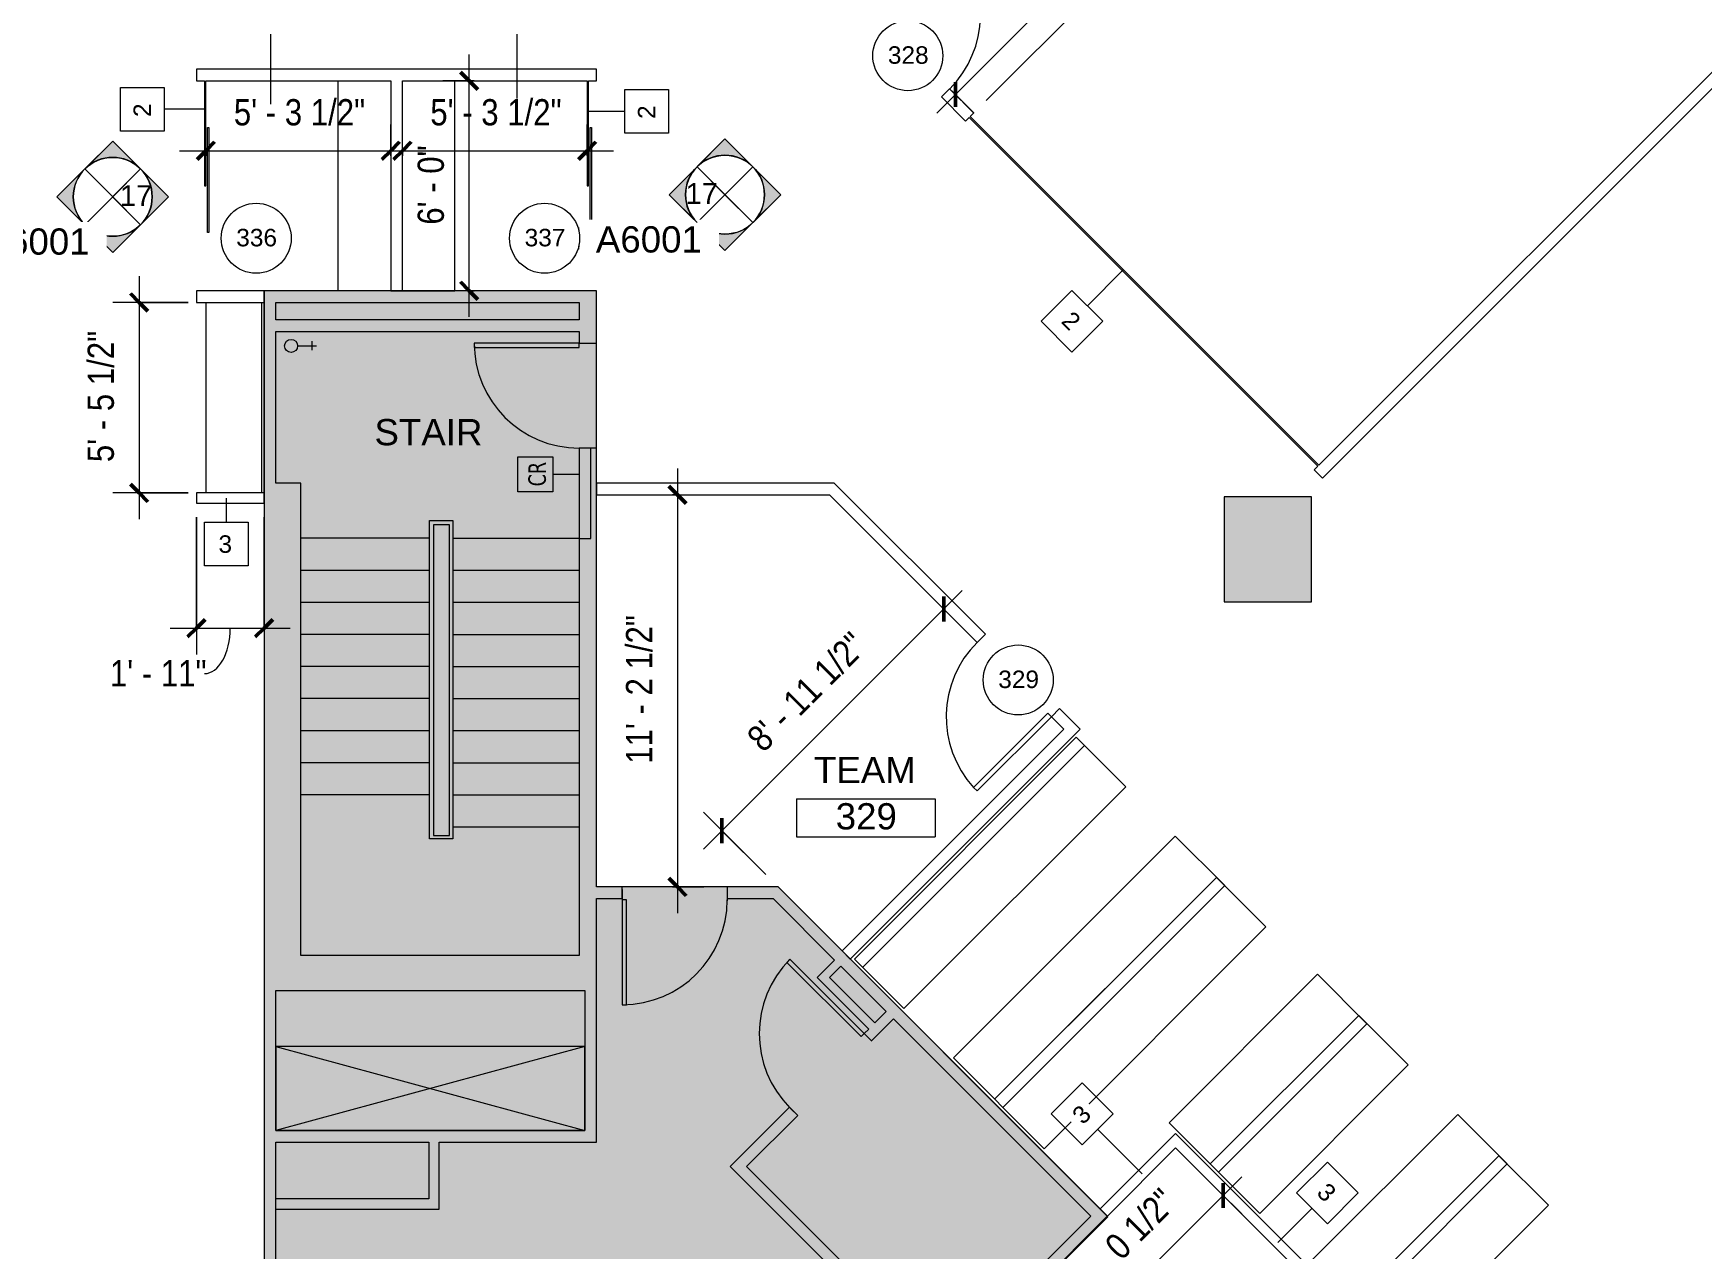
# Model space of a CAD drawing. Header units: inches. Extents: x 41 to 3077, y -701 to 1388.
# Drawn here: x 598 to 1170, y 445 to 862 of the extents above; entities that cross this region are included whole.
import ezdxf

# ---------------------------------------------------------------- set-up
doc = ezdxf.new("R2010")
doc.units = ezdxf.units.IN
doc.header["$MEASUREMENT"] = 0
for name, color, linetype, lineweight in [('3rd Floor Revit Background_dwg', 8, 'Continuous', 9), ('A-ANNO-DIMS', 211, 'Continuous', 9), ('A-ANNO-DIMS-96', 211, 'Continuous', 9), ('A-ANNO-NOTE', 131, 'Continuous', 9), ('A-AREA-IDEN', 2, 'Continuous', 20), ('A-DETL', 90, 'Continuous', 9), ('A-DETL-GENF', 92, 'Continuous', 9), ('A-DETL-MEDM', 33, 'Continuous', 20), ('A-DOOR', 31, 'Continuous', 9), ('A-DOOR-IDEN', 31, 'Continuous', 20), ('A-WALL', 113, 'Continuous', 9), ('A-WALL-IDEN', 211, 'Continuous', 20), ('AWAEX', 7, 'Continuous', 9), ('G-ANNO-SYMB', 111, 'Continuous', 9), ('I-WALL', 2, 'Continuous', 9), ('Q-CASE', 31, 'Continuous', 9)]:
    doc.layers.add(name, color=color, linetype=linetype, lineweight=lineweight)
doc.styles.add('Arial', font='arial.ttf', dxfattribs={"height": 9})
doc.styles.add('Arial_3', font='arial.ttf', dxfattribs={"height": 7.125})
doc.styles.add('Arial_4', font='arial.ttf', dxfattribs={"height": 6})
doc.styles.add('Arial_5', font='arial.ttf', dxfattribs={"width": 0.85, "height": 9})
doc.styles.add('Tahoma', font='tahoma.ttf', dxfattribs={"width": 0.85, "height": 6})
doc.dimstyles.new('Linear_-_3_32__Arial__85_-_1_2__Tolerance', dxfattribs={"dimscale": 12, "dimtxt": 9.182335, "dimasz": 0.5, "dimexe": 0.75, "dimexo": 0.5, "dimgap": 0.5, "dimtad": 1, "dimdec": 1, "dimrnd": 0.5, "dimzin": 3, "dimdsep": 46, "dimlunit": 4, "dimtxsty": 'Arial_5', "dimblk1": 'OBLIQUE', "dimblk2": 'OBLIQUE', "dimsah": 1, "dimcen": 0.09, "dimdle": 0.75, "dimazin": 0, "dimtfac": 1, "dimtdec": 4, "dimtix": 1, "dimtmove": 0, "dimatfit": 3, "dimfxl": 1, "dimtvp": 1, "dimfrac": 2, "dimtolj": 1, "dimtzin": 0, "dimarcsym": 2})
doc.dimstyles.new('Linear_-_3_32__Arial__85_-_1_2__Tolerance_2', dxfattribs={"dimscale": 12, "dimtxt": 9.182335, "dimasz": 0.5, "dimexe": 0.75, "dimexo": 0.5, "dimgap": 0.5, "dimtad": 1, "dimdec": 1, "dimrnd": 0.5, "dimzin": 3, "dimdsep": 46, "dimlunit": 4, "dimtxsty": 'Arial_5', "dimblk1": 'OBLIQUE', "dimblk2": 'OBLIQUE', "dimsah": 1, "dimcen": 0.09, "dimdle": 0.75, "dimazin": 0, "dimtfac": 1, "dimtdec": 4, "dimtix": 1, "dimtmove": 1, "dimatfit": 3, "dimfxl": 1, "dimtvp": 1, "dimfrac": 2, "dimtolj": 1, "dimtzin": 0, "dimarcsym": 2})

# ---------------------------------------------------------------- blocks, each defined once
blk = doc.blocks.new('Single-Flush - 36_ x 96_-1525938-3rd Floor New Construction - Partition Plan')
at = {"layer": 'A-DOOR', "color": 250, "lineweight": 20}
for p, q in [((16.25, -2), (16.25, -38.02)), ((18, -2), (16.25, -2)), ((18, -2), (18, -38.02)), ((18, -38.02), (16.25, -38.02))]:
    blk.add_line(p, q, dxfattribs=at)
at = {"layer": 'A-DOOR'}
blk.add_arc((18, -2), 36.07, 180, 267.2188, dxfattribs=at)
blk = doc.blocks.new('Sliding - Single-Glass - No Frame - 36_ x 96_-3016395-3rd Floor New Construction - Partition Plan')
at = {"layer": 'A-DOOR', "color": 250, "lineweight": 20}
for p, q in [((-38, 1.25), (-2, 1.25)), ((-38, 0.75), (-38, 1.25)), ((-2, 0.75), (-38, 0.75)), ((-2, 1.25), (-2, 0.75))]:
    blk.add_line(p, q, dxfattribs=at)
blk = doc.blocks.new('Counter Top _No Backsplash_ - Standard Counter Top-2468989-3rd Floor New Construction - Partition Plan')
at = {"layer": 'Q-CASE', "lineweight": 13}
for p, q in [((-47.26, 0), (-47.26, -18)), ((-47.26, -18), (24.74, -18))]:
    blk.add_line(p, q, dxfattribs=at)
blk = doc.blocks.new('Counter Top _No Backsplash_ - Standard Counter Top-2468990-3rd Floor New Construction - Partition Plan')
at = {"layer": 'Q-CASE', "lineweight": 13}
for p, q in [((-47.26, 0), (-47.26, 18)), ((-47.26, 18), (24.74, 18))]:
    blk.add_line(p, q, dxfattribs=at)
blk = doc.blocks.new('Counter Top - Standard Counter Top w_ Backsplash-1863844-3rd Floor New Construction - Partition Plan')
at = {"layer": 'Q-CASE', "lineweight": 13}
for p, q in [((18.09, 0), (-47.26, 0)), ((18.09, -0.75), (-47.26, -0.75)), ((-47.26, -20), (18.09, -20))]:
    blk.add_line(p, q, dxfattribs=at)
blk = doc.blocks.new('3rd Floor Revit Background_dwg-1506769-3rd Floor New Construction - Partition Plan')
at = {"layer": 'AWAEX'}
blk.add_hatch(color=256, dxfattribs=at).paths.add_polyline_path([(-146.32, 666.78), (-146.32, 702.78), (-176.32, 702.78), (-176.32, 666.78)], flags=0)
for p, q in [((-480.12, 773.5), (-505.56, 773.5)), ((-462.12, 773.5), (-480.12, 773.5)), ((-440.12, 773.5), (-458.12, 773.5)), ((-505.56, 769.5), (-505.56, 704.15)), ((-489.21, 756.2), (-489.21, 753.13)), ((-494.04, 754.57), (-487.54, 754.57)), ((-505.56, 700.65), (-505.56, 362.78)), ((-146.32, 702.78), (-176.32, 702.78)), ((-176.32, 702.78), (-176.32, 666.78)), ((-146.32, 666.78), (-146.32, 702.78)), ((-448.84, 688.59), (-493, 688.59)), ((-397.49, 688.52), (-440.51, 688.52)), ((-448.84, 677.59), (-493, 677.59)), ((-397.49, 677.52), (-440.51, 677.52)), ((-448.84, 666.59), (-493, 666.59)), ((-397.49, 666.52), (-440.51, 666.52)), ((-176.32, 666.78), (-146.32, 666.78)), ((-448.84, 655.59), (-493, 655.59)), ((-397.49, 655.52), (-440.51, 655.52)), ((-448.84, 644.59), (-493, 644.59)), ((-397.49, 644.52), (-440.51, 644.52)), ((-448.84, 633.59), (-493, 633.59)), ((-397.49, 633.52), (-440.51, 633.52)), ((-448.84, 622.59), (-493, 622.59)), ((-397.49, 622.52), (-440.51, 622.52)), ((-448.84, 611.59), (-493, 611.59)), ((-397.49, 611.52), (-440.51, 611.52)), ((-448.84, 600.59), (-493, 600.59)), ((-397.49, 600.52), (-440.51, 600.52)), ((-397.49, 589.52), (-440.76, 589.52)), ((-346.7, 567.76), (-346.7, 564.26)), ((-299.55, 518.55), (-297.08, 516.07)), ((-501.56, 514.27), (-395.49, 485.52)), ((-395.49, 514.27), (-501.56, 485.52)), ((-322.52, 490.6), (-324.99, 493.07))]:
    blk.add_line(p, q, dxfattribs=at)
at = {"layer": 'AWAEX', "flags": 128}
for points in [[(-397.49, 688.52), (-397.49, 545.52), (-493, 545.52), (-493, 707.55), (-501.57, 707.55), (-501.57, 759.52), (-397.49, 759.52), (-397.49, 755.52), (-391.49, 755.52), (-391.49, 773.5), (-440.12, 773.5)], [(-391.49, 707.52), (-391.49, 719.52), (-393.49, 719.52)], [(-501.56, 458.52), (-445.49, 458.52), (-445.49, 481.52), (-391.49, 481.52), (-391.49, 565.01), (-382.7, 565.01), (-382.7, 569.01), (-391.49, 569.01), (-391.49, 703.52)], [(-448.76, 585.52), (-448.76, 694.73), (-440.76, 694.73), (-440.76, 585.52), (-448.76, 585.52)], [(-341.66, 330.78), (-216.15, 455.9), (-329.25, 569.01), (-346.7, 569.01), (-346.7, 565.01), (-330.91, 565.01), (-309.86, 543.95), (-315.87, 537.94), (-298.19, 520.27), (-299.73, 518.72), (-297.26, 516.25), (-289.7, 523.8), (-222, 456.1), (-272.56, 405.54), (-340.09, 473.07), (-322.54, 490.62), (-325.36, 493.45), (-345.74, 473.07), (-275.39, 402.71), (-343.32, 334.78), (-485.57, 334.78)], [(-382.7, 568.13), (-382.7, 528.63), (-381.2, 528.63), (-381.2, 564.63), (-382.7, 564.63)], [(-397.49, 533.52), (-395.49, 533.52), (-395.49, 485.52), (-501.56, 485.52), (-501.56, 533.52), (-397.49, 533.52)], [(-501.56, 362.78), (-501.56, 481.52), (-448.99, 481.52), (-448.99, 462.02), (-501.56, 462.02)]]:
    blk.add_lwpolyline(points, dxfattribs=at)
for points in [[(-397.49, 763.52), (-501.51, 763.52), (-501.51, 769.5), (-397.49, 769.5)], [(-397.49, 755.52), (-433.49, 755.52), (-433.49, 754.02), (-397.49, 754.02)], [(-447.46, 693.23), (-447.46, 586.7), (-441.9, 586.7), (-441.9, 693.23)], [(-299.73, 518.72), (-325.19, 544.18), (-326.25, 543.12), (-300.79, 517.66)], [(-292.18, 526.28), (-296.07, 522.39), (-311.62, 537.94), (-307.73, 541.83)], [(-501.56, 485.52), (-395.49, 485.52), (-395.49, 514.27), (-501.56, 514.27)]]:
    blk.add_lwpolyline(points, close=True, dxfattribs=at)
at = {"layer": 'AWAEX'}
blk.add_circle((-496.29, 754.57), 2.25, dxfattribs=at)
for centre, start, end in [((-397.49, 755.52), 180, 269.9999), ((-382.7, 564.63), 270, 0), ((-299.73, 518.72), 135, 225)]:
    blk.add_arc(centre, 36, start, end, dxfattribs=at)
at = {"layer": 'AWAEX', "insert": (-449.17, 729.5), "char_height": 9, "width": 44.1848, "attachment_point": 2, "line_spacing_factor": 0.941778, "style": 'Arial'}
blk.add_mtext('STAIR', dxfattribs=at)
blk = doc.blocks.new('FORM Room Tag - Name _ Number-61107-3rd Floor New Construction - Partition Plan')
at = {"layer": 'A-AREA-IDEN'}
for p, q in [((-0.2444, -0.0231), (-0.2444, -0.1589)), ((-0.2444, -0.0231), (0.2515, -0.0231)), ((0.2515, -0.0231), (0.2515, -0.1589)), ((-0.2444, -0.1589), (0.2515, -0.1589))]:
    blk.add_line(p, q, dxfattribs=at)
blk = doc.blocks.new('Elevation - Interiors-59324-3rd Floor New Construction - Partition Plan')
at = {"layer": 'G-ANNO-SYMB'}
h = blk.add_hatch(color=256, dxfattribs=at)
edge = h.paths.add_edge_path(flags=0)
edge.add_line((-0.0996, 0.0996), (0, 0.1992))
edge.add_line((0, 0.1992), (0.0996, 0.0996))
edge.add_arc((0, 0), 0.1409, 45, 135)
h = blk.add_hatch(color=256, dxfattribs=at)
edge = h.paths.add_edge_path(flags=0)
edge.add_line((-0.1992, 0), (-0.0996, 0.0996))
edge.add_arc((0, 0), 0.1409, 135, 225)
edge.add_line((-0.0996, -0.0996), (-0.1992, 0))
h = blk.add_hatch(color=256, dxfattribs=at)
edge = h.paths.add_edge_path(flags=0)
edge.add_line((0.1992, 0), (0.0996, -0.0996))
edge.add_arc((0, 0), 0.1409, 315, 405)
edge.add_line((0.0996, 0.0996), (0.1992, 0))
h = blk.add_hatch(color=256, dxfattribs=at)
edge = h.paths.add_edge_path(flags=0)
edge.add_arc((0, 0), 0.1409, 225, 315)
edge.add_line((0.0996, -0.0996), (0, -0.1992))
edge.add_line((0, -0.1992), (-0.0996, -0.0996))
for p, q in [((0, 0.1992), (-0.1992, 0)), ((0, 0.1992), (-0.0996, 0.0996)), ((0.1992, 0), (0, 0.1992)), ((0.0996, 0.0996), (0, 0.1992)), ((-0.0996, 0.0996), (-0.1992, 0)), ((-0.0996, 0.0996), (0.0996, -0.0996)), ((0.0996, 0.0996), (-0.0996, -0.0996)), ((0, 0), (-0.0996, 0.0996)), ((-0.0996, 0.0996), (0, 0)), ((0.0996, 0.0996), (0, 0)), ((0, 0), (0.0996, 0.0996)), ((0.1992, 0), (0.0996, 0.0996)), ((0, -0.1992), (0.1992, 0)), ((-0.1992, 0), (0, -0.1992)), ((-0.1992, 0), (-0.0996, -0.0996)), ((-0.0996, -0.0996), (0, 0)), ((0, 0), (-0.0996, -0.0996)), ((0, 0), (0.0996, -0.0996)), ((0.0996, -0.0996), (0, 0)), ((0.0996, -0.0996), (0.1992, 0)), ((-0.0996, -0.0996), (0, -0.1992)), ((0, -0.1992), (0.0996, -0.0996))]:
    blk.add_line(p, q, dxfattribs=at)
blk.add_circle((0, 0), 0.1409, dxfattribs=at)
for start, end in [(45, 135), (45, 135), (135, 225), (135, 225), (315, 45), (315, 45), (225, 315), (225, 315)]:
    blk.add_arc((0, 0), 0.1409, start, end, dxfattribs=at)
blk = doc.blocks.new('Elevation - Triangle - 51_256_-58624-3rd Floor New Construction - Partition Plan')
at = {"layer": 'G-ANNO-SYMB'}
for p, q in [((0, 0.0996), (-0.0996, 0)), ((0.0996, 0), (0, 0.0996))]:
    blk.add_line(p, q, dxfattribs=at)
blk = doc.blocks.new('FORM Wall Tag - Default-61693-3rd Floor New Construction - Partition Plan')
at = {"layer": 'A-WALL-IDEN'}
for p, q in [((-0.078125, 0.078125), (0.078125, 0.078125)), ((-0.078125, -0.078125), (-0.078125, 0.078125)), ((0.078125, 0.078125), (0.078125, -0.078125)), ((0.078125, -0.078125), (-0.078125, -0.078125))]:
    blk.add_line(p, q, dxfattribs=at)
blk = doc.blocks.new('FORM Door Tag - Default-60822-3rd Floor New Construction - Partition Plan')
at = {"layer": 'A-DOOR-IDEN'}
blk.add_circle((-0.002, 0), 0.125, dxfattribs=at)
blk = doc.blocks.new('DIMBLOCK32-3rd Floor New Construction - Partition Plan')
at = {"layer": 'A-ANNO-DIMS-96'}
for p, q in [((1099.75, 1026.32), (907.87, 834.44)), ((1092.14, 1021.2), (1099.75, 1013.59)), ((1093.38, 1019.95), (1092.14, 1021.2)), ((912.99, 842.04), (920.59, 834.44)), ((914.23, 840.8), (912.99, 842.04))]:
    blk.add_line(p, q, dxfattribs=at)
at = {"layer": 'A-ANNO-DIMS-96', "lineweight": 50}
for p, q in [((1093.38, 1019.95), (1093.38, 1024.2)), ((1093.38, 1019.95), (1093.38, 1015.71)), ((914.23, 840.8), (914.23, 845.04)), ((914.23, 840.8), (914.23, 836.56))]:
    blk.add_line(p, q, dxfattribs=at)
at = {"layer": 'A-ANNO-DIMS-96', "color": 0, "insert": (973.62, 925.2), "char_height": 9, "width": 60.0101, "attachment_point": 1, "rotation": 45, "line_spacing_factor": 0.941778, "style": 'Arial_5'}
blk.add_mtext('21\' - 1 1/2"', dxfattribs=at)
blk = doc.blocks.new('_Oblique')
at = {"color": 0, "linetype": 'ByBlock', "lineweight": -2}
blk.add_line((-0.5, -0.5), (0.5, 0.5), dxfattribs=at)
blk = doc.blocks.new('DIMBLOCK33-3rd Floor New Construction - Partition Plan')
at = {"layer": 'A-ANNO-DIMS-96'}
for p, q in [((966.81, 868.03), (916.07, 918.76)), ((923.68, 913.64), (916.07, 906.04)), ((922.44, 912.4), (923.68, 913.64)), ((924.78, 838.73), (966.81, 880.76)), ((960.44, 874.39), (924.78, 838.73))]:
    blk.add_line(p, q, dxfattribs=at)
at = {"layer": 'A-ANNO-DIMS-96', "lineweight": 50}
for p, q in [((922.44, 912.4), (918.19, 912.4)), ((922.44, 912.4), (926.68, 912.4)), ((960.44, 874.39), (956.2, 874.39)), ((960.44, 874.39), (964.69, 874.39))]:
    blk.add_line(p, q, dxfattribs=at)
at = {"layer": 'A-ANNO-DIMS-96', "color": 0, "char_height": 9, "attachment_point": 1, "rotation": 315, "line_spacing_factor": 0.941778, "style": 'Arial_5'}
for s, insert, width in [('4\' - 6"', (944.51, 915.34), 32.0393), ('TYP.', (927.18, 895.72), 28.1403)]:
    blk.add_mtext(s, dxfattribs=dict(at, insert=insert, width=width))
blk = doc.blocks.new('DIMBLOCK34-3rd Floor New Construction - Partition Plan')
at = {"layer": 'A-ANNO-DIMS-96'}
for p, q in [((916.56, 670.71), (827.79, 581.94)), ((908.95, 665.59), (916.56, 657.99)), ((910.2, 664.35), (908.95, 665.59)), ((849.2, 573.25), (827.79, 594.67)), ((834.15, 588.3), (849.2, 573.25))]:
    blk.add_line(p, q, dxfattribs=at)
at = {"layer": 'A-ANNO-DIMS-96', "lineweight": 50}
for p, q in [((910.2, 664.35), (910.2, 668.59)), ((910.2, 664.35), (910.2, 660.11)), ((834.15, 588.3), (834.15, 592.55)), ((834.15, 588.3), (834.15, 584.06))]:
    blk.add_line(p, q, dxfattribs=at)
at = {"layer": 'A-ANNO-DIMS-96', "color": 0, "insert": (841.99, 621.15), "char_height": 9, "width": 60.0101, "attachment_point": 1, "rotation": 45, "line_spacing_factor": 0.941778, "style": 'Arial_5'}
blk.add_mtext('8\' - 11 1/2"', dxfattribs=at)
blk = doc.blocks.new('DIMBLOCK35-3rd Floor New Construction - Partition Plan')
at = {"layer": 'A-ANNO-DIMS-96'}
for p, q in [((818.92, 712.52), (818.92, 560.01)), ((817.16, 703.52), (827.92, 703.52)), ((818.92, 703.52), (817.16, 703.52)), ((817.16, 569.01), (827.92, 569.01)), ((818.92, 569.01), (817.16, 569.01))]:
    blk.add_line(p, q, dxfattribs=at)
at = {"layer": 'A-ANNO-DIMS-96', "lineweight": 50}
for p, q in [((818.92, 703.52), (815.92, 706.52)), ((818.92, 703.52), (821.92, 700.52)), ((818.92, 569.01), (815.92, 572.01)), ((818.92, 569.01), (821.92, 566.01))]:
    blk.add_line(p, q, dxfattribs=at)
at = {"layer": 'A-ANNO-DIMS-96', "color": 0, "insert": (801.23, 611.26), "char_height": 9, "width": 60.0101, "attachment_point": 1, "rotation": 90, "line_spacing_factor": 0.941778, "style": 'Arial_5'}
blk.add_mtext('11\' - 2 1/2"', dxfattribs=at)
blk = doc.blocks.new('DIMBLOCK36-3rd Floor New Construction - Partition Plan')
at = {"layer": 'A-ANNO-DIMS-96'}
for p, q in [((747.48, 764.5), (747.48, 854.5)), ((749.23, 845.5), (738.48, 845.5)), ((747.48, 845.5), (749.23, 845.5)), ((749.23, 773.5), (738.48, 773.5)), ((747.48, 773.5), (749.23, 773.5))]:
    blk.add_line(p, q, dxfattribs=at)
at = {"layer": 'A-ANNO-DIMS-96', "lineweight": 50}
for p, q in [((747.48, 845.5), (744.48, 848.5)), ((747.48, 845.5), (750.48, 842.5)), ((747.48, 773.5), (744.48, 776.5)), ((747.48, 773.5), (750.48, 770.5))]:
    blk.add_line(p, q, dxfattribs=at)
at = {"layer": 'A-ANNO-DIMS-96', "color": 0, "insert": (729.79, 796.15), "char_height": 9, "width": 32.0393, "attachment_point": 1, "rotation": 90, "line_spacing_factor": 0.941778, "style": 'Arial_5'}
blk.add_mtext('6\' - 0"', dxfattribs=at)
blk = doc.blocks.new('DIMBLOCK37-3rd Floor New Construction - Partition Plan')
at = {"layer": 'A-ANNO-DIMS-96'}
for p, q in [((657.16, 819.78), (657.16, 830.54)), ((720.54, 819.78), (720.54, 830.54)), ((648.16, 821.54), (729.54, 821.54)), ((657.16, 821.54), (657.16, 819.78)), ((720.54, 821.54), (720.54, 819.78))]:
    blk.add_line(p, q, dxfattribs=at)
at = {"layer": 'A-ANNO-DIMS-96', "lineweight": 50}
for p, q in [((657.16, 821.54), (660.16, 824.54)), ((720.54, 821.54), (723.54, 824.54)), ((657.16, 821.54), (654.16, 818.54)), ((720.54, 821.54), (717.54, 818.54))]:
    blk.add_line(p, q, dxfattribs=at)
at = {"layer": 'A-ANNO-DIMS-96', "color": 0, "insert": (666.75, 839.22), "char_height": 9, "width": 53.0598, "attachment_point": 1, "line_spacing_factor": 0.941778, "style": 'Arial_5'}
blk.add_mtext('5\' - 3 1/2"', dxfattribs=at)
blk = doc.blocks.new('DIMBLOCK38-3rd Floor New Construction - Partition Plan')
at = {"layer": 'A-ANNO-DIMS-96'}
for p, q in [((724.54, 819.78), (724.54, 830.54)), ((787.92, 819.78), (787.92, 830.54)), ((715.54, 821.54), (796.92, 821.54)), ((724.54, 821.54), (724.54, 819.78)), ((787.92, 821.54), (787.92, 819.78))]:
    blk.add_line(p, q, dxfattribs=at)
at = {"layer": 'A-ANNO-DIMS-96', "lineweight": 50}
for p, q in [((724.54, 821.54), (727.54, 824.54)), ((787.92, 821.54), (790.92, 824.54)), ((724.54, 821.54), (721.54, 818.54)), ((787.92, 821.54), (784.92, 818.54))]:
    blk.add_line(p, q, dxfattribs=at)
at = {"layer": 'A-ANNO-DIMS-96', "color": 0, "insert": (734.13, 839.22), "char_height": 9, "width": 53.0598, "attachment_point": 1, "line_spacing_factor": 0.941778, "style": 'Arial_5'}
blk.add_mtext('5\' - 3 1/2"', dxfattribs=at)
blk = doc.blocks.new('DIMBLOCK45-3rd Floor New Construction - Partition Plan')
at = {"layer": 'A-ANNO-DIMS-96'}
for p, q in [((634.3, 778.5), (634.3, 695.15)), ((651.1, 769.5), (625.3, 769.5)), ((634.3, 769.5), (651.1, 769.5)), ((651.1, 704.15), (625.3, 704.15)), ((634.3, 704.15), (651.1, 704.15))]:
    blk.add_line(p, q, dxfattribs=at)
at = {"layer": 'A-ANNO-DIMS-96', "lineweight": 50}
for p, q in [((634.3, 769.5), (631.3, 772.5)), ((634.3, 769.5), (637.3, 766.5)), ((634.3, 704.15), (631.3, 707.15)), ((634.3, 704.15), (637.3, 701.15))]:
    blk.add_line(p, q, dxfattribs=at)
at = {"layer": 'A-ANNO-DIMS-96', "color": 0, "insert": (616.61, 714.72), "char_height": 9, "width": 53.0598, "attachment_point": 1, "rotation": 90, "line_spacing_factor": 0.941778, "style": 'Arial_5'}
blk.add_mtext('5\' - 5 1/2"', dxfattribs=at)
blk = doc.blocks.new('DIMBLOCK46-3rd Floor New Construction - Partition Plan')
at = {"layer": 'A-ANNO-DIMS-96'}
for p, q in [((653.91, 695.88), (653.91, 648.78)), ((653.91, 657.78), (653.91, 695.88)), ((677.1, 695.88), (677.1, 648.78)), ((677.1, 657.78), (677.1, 695.88)), ((644.91, 657.78), (686.1, 657.78))]:
    blk.add_line(p, q, dxfattribs=at)
at = {"layer": 'A-ANNO-DIMS-96', "lineweight": 50}
for p, q in [((653.91, 657.78), (656.91, 660.78)), ((677.1, 657.78), (680.1, 660.78)), ((653.91, 657.78), (650.91, 654.78)), ((677.1, 657.78), (674.1, 654.78))]:
    blk.add_line(p, q, dxfattribs=at)
at = {"layer": 'A-ANNO-DIMS-96'}
blk.add_ellipse((656.72, 657.78), major_axis=(0, 15.59), ratio=0.563993, start_param=3.141593, end_param=4.712389, dxfattribs=at)
at = {"layer": 'A-ANNO-DIMS-96', "color": 0, "insert": (624.23, 646.81), "char_height": 9, "width": 38.9896, "attachment_point": 1, "line_spacing_factor": 0.941778, "style": 'Arial_5'}
blk.add_mtext('1\' - 11"', dxfattribs=at)
blk = doc.blocks.new('DIMBLOCK50-3rd Floor New Construction - Partition Plan')
at = {"layer": 'A-ANNO-DIMS-96'}
for p, q in [((1012.44, 469.57), (948.6, 405.74)), ((1004.83, 464.45), (1012.44, 456.85)), ((1006.07, 463.21), (1004.83, 464.45)), ((953.72, 413.34), (961.32, 405.74)), ((954.96, 412.1), (953.72, 413.34))]:
    blk.add_line(p, q, dxfattribs=at)
at = {"layer": 'A-ANNO-DIMS-96', "lineweight": 50}
for p, q in [((1006.07, 463.21), (1006.07, 467.45)), ((1006.07, 463.21), (1006.07, 458.97)), ((954.96, 412.1), (954.96, 416.34)), ((954.96, 412.1), (954.96, 407.86))]:
    blk.add_line(p, q, dxfattribs=at)
at = {"layer": 'A-ANNO-DIMS-96', "color": 0, "insert": (952.38, 434.53), "char_height": 9, "width": 53.0598, "attachment_point": 1, "rotation": 45, "line_spacing_factor": 0.941778, "style": 'Arial_5'}
blk.add_mtext('6\' - 0 1/2"', dxfattribs=at)

msp = doc.modelspace()

# ---------------------------------------------------------------- hatches: boundary and pattern name
at = {"layer": 'A-DETL-GENF'}
h = msp.add_hatch(color=9, dxfattribs=at)
h.paths.add_polyline_path([(2699.74, -163.73), (2713.64, -163.73), (2713.64, 78.29), (2426.14, 78.29), (2426.14, -163.73), (2660.14, -163.73)], flags=0)
h.paths.add_polyline_path([(1444.85, -163.73), (1447.32, -163.73), (1447.32, -120.86), (1433.82, -120.86), (1433.82, -76.86), (1447.32, -76.86), (1447.32, -18.86), (1433.82, -18.86), (1433.82, 25.14), (1447.32, 25.14), (1447.32, 62.36), (1323.64, 62.36), (1323.64, 94.66), (1298.07, 120.23), (1220.23, 120.23), (1220.23, 18.14), (1183.73, 18.14), (1183.73, -163.73), (1433.82, -163.73)], flags=0)
h.paths.add_polyline_path([(1682.35, -163.73), (1714.32, -163.73), (1714.32, -147.94), (1936.36, -147.94), (1936.36, -163.73), (2049.86, -163.73), (2049.86, 62.36), (1575.82, 62.36), (1575.82, 25.14), (1589.82, 25.14), (1589.82, -20.73), (1575.82, -20.73), (1575.82, -78.73), (1589.82, -78.73), (1589.82, -120.86), (1575.82, -120.86), (1575.82, -163.73), (1678.35, -163.73)], flags=0)
h.paths.add_polyline_path([(791.17, 330.78), (841.01, 330.78), (966.34, 456.11), (853.45, 569.01), (791.17, 569.01), (791.16, 773.5), (677.1, 773.5), (677.1, 330.78), (759.34, 330.78)], flags=0)

# ---------------------------------------------------------------- linework, layer by layer
at = {"layer": 'A-ANNO-NOTE', "lineweight": 20}
for p, q in [((764.18, 704.51), (764.18, 716.51)), ((764.18, 716.51), (776.18, 716.51)), ((776.18, 716.51), (776.18, 704.51)), ((785.17, 710.51), (776.18, 710.51)), ((776.18, 704.51), (764.18, 704.51))]:
    msp.add_line(p, q, dxfattribs=at)
at = {"layer": 'A-AREA-IDEN'}
for p, q in [((679.47, 837.5), (679.47, 861.49)), ((763.89, 839.43), (763.89, 861.49))]:
    msp.add_line(p, q, dxfattribs=at)
at = {"layer": 'A-DETL'}
msp.add_line((989.62, 586.43), (913.53, 510.34), dxfattribs=at)
at = {"layer": 'A-DETL-MEDM'}
for p, q in [((791.17, 773.5), (677.1, 773.5)), ((677.1, 773.5), (677.1, 362.78)), ((791.17, 755.52), (791.17, 773.5)), ((791.17, 719.52), (791.17, 755.52)), ((791.17, 569.01), (791.17, 719.52)), ((879.59, 544.28), (955.68, 620.38)), ((955.68, 620.38), (972.65, 603.4)), ((882.42, 541.45), (958.51, 617.55)), ((972.65, 603.4), (896.56, 527.31)), ((1006.59, 569.46), (989.62, 586.43)), ((927.67, 496.2), (1003.76, 572.29)), ((952.85, 521.38), (1003.76, 572.29)), ((1003.76, 572.29), (1020.73, 555.32)), ((799.97, 569.01), (791.17, 569.01)), ((835.97, 569.01), (799.97, 569.01)), ((853.41, 569.01), (835.97, 569.01)), ((966.34, 456.11), (853.45, 569.01)), ((930.5, 493.37), (1006.59, 569.46)), ((955.68, 518.55), (1006.59, 569.46)), ((1020.73, 555.32), (944.64, 479.23)), ((879.59, 544.28), (896.56, 527.31)), ((1038.41, 539.06), (987.5, 488.15)), ((1055.38, 522.09), (1038.41, 539.06)), ((1001.64, 474), (1052.55, 524.92)), ((1004.47, 471.18), (1055.38, 522.09)), ((1052.55, 524.92), (1069.52, 507.95)), ((944.64, 479.23), (913.53, 510.34)), ((1069.52, 507.95), (1018.61, 457.03)), ((987.5, 488.15), (1018.61, 457.03)), ((1086.5, 490.97), (1035.58, 440.06)), ((1103.47, 474), (1086.5, 490.97)), ((1049.73, 425.92), (1100.64, 476.83)), ((1100.64, 476.83), (1117.61, 459.86)), ((1052.55, 423.09), (1103.47, 474)), ((1117.61, 459.86), (1066.7, 408.95)), ((841.01, 330.78), (966.33, 456.1))]:
    msp.add_line(p, q, dxfattribs=at)
at = {"layer": 'A-WALL', "color": 250, "lineweight": 20}
for p, q in [((1223.39, 898.15), (1038.9, 713.66)), ((1040.14, 709.24), (1226.22, 895.32)), ((791.16, 849.5), (653.91, 849.5)), ((653.91, 849.5), (653.91, 845.5)), ((791.16, 845.5), (791.16, 849.5)), ((653.91, 845.5), (656.66, 845.5)), ((657.16, 845.5), (720.54, 845.5)), ((720.54, 845.5), (720.54, 773.5)), ((724.54, 845.5), (787.92, 845.5)), ((724.54, 773.5), (724.54, 845.5)), ((788.42, 845.5), (791.16, 845.5)), ((912.23, 842.8), (909.4, 839.97)), ((920.54, 834.49), (912.23, 842.8)), ((909.4, 839.97), (917.71, 831.66)), ((917.71, 831.66), (918.95, 832.9)), ((919.3, 833.25), (920.54, 834.49)), ((677.1, 773.5), (653.91, 773.5)), ((653.91, 773.5), (653.91, 769.5)), ((677.1, 769.5), (677.1, 773.5)), ((720.54, 773.5), (724.54, 773.5)), ((653.91, 769.5), (677.1, 769.5)), ((789.17, 719.52), (785.17, 719.52)), ((785.17, 719.52), (785.17, 688.52)), ((789.17, 688.52), (789.17, 719.52)), ((1038.55, 713.3), (1037.31, 712.07)), ((1037.31, 712.07), (1040.14, 709.24)), ((872.69, 707.52), (791.17, 707.52)), ((791.17, 707.52), (791.17, 703.52)), ((924.52, 655.68), (872.69, 707.52)), ((791.17, 703.52), (871.03, 703.52)), ((871.03, 703.52), (921.69, 652.86)), ((785.17, 688.52), (789.17, 688.52)), ((921.69, 652.86), (924.52, 655.68)), ((949.98, 630.23), (947.15, 627.4)), ((957.05, 623.16), (949.98, 630.23)), ((947.15, 627.4), (951.39, 623.16)), ((951.39, 623.16), (875.34, 547.11)), ((878.17, 544.28), (957.05, 623.16)), ((875.34, 547.11), (878.17, 544.28))]:
    msp.add_line(p, q, dxfattribs=at)
at = {"layer": 'A-WALL-IDEN'}
for p, q in [((656.91, 835.74), (642.82, 835.74)), ((788.17, 835.08), (800.8, 835.08)), ((971.69, 780.52), (959.49, 768.32)), ((664.13, 702.4), (664.13, 694.14)), ((978.33, 470.57), (962.99, 485.91)), ((1024.75, 447.01), (1036.49, 458.76))]:
    msp.add_line(p, q, dxfattribs=at)
at = {"layer": 'I-WALL', "color": 250, "lineweight": 20}
for p, q in [((656.66, 845.5), (656.66, 809.5)), ((657.16, 809.5), (657.16, 845.5)), ((787.92, 845.5), (787.92, 809.5)), ((788.42, 809.5), (788.42, 845.5)), ((918.95, 832.9), (1038.55, 713.3)), ((1038.9, 713.66), (919.3, 833.25)), ((656.66, 809.5), (657.16, 809.5)), ((787.92, 809.5), (788.42, 809.5)), ((677.1, 704.15), (653.91, 704.15)), ((653.91, 704.15), (653.91, 700.65)), ((677.1, 700.65), (677.1, 704.15)), ((653.91, 700.65), (677.1, 700.65)), ((989.76, 484.48), (963.87, 458.59)), ((1099.75, 374.48), (989.76, 484.48)), ((966.34, 456.11), (989.76, 479.53)), ((989.76, 479.53), (1094.8, 374.48)), ((963.87, 458.59), (966.34, 456.11))]:
    msp.add_line(p, q, dxfattribs=at)

# ---------------------------------------------------------------- block references
at = {"layer": '3rd Floor Revit Background_dwg', "color": 7}
msp.add_blockref('3rd Floor Revit Background_dwg-1506769-3rd Floor New Construction - Partition Plan', (1182.67, 0), dxfattribs=at)
at = {"layer": 'A-AREA-IDEN', "xscale": 95.99999999999994, "yscale": 95.99999999999994, "zscale": 95.99999999999994}
msp.add_blockref('FORM Room Tag - Name _ Number-61107-3rd Floor New Construction - Partition Plan', (883.18, 601.45), dxfattribs=at)
at = {"layer": 'A-DOOR', "lineweight": 13}
for name, p, rotation in [('Single-Flush - 36_ x 96_-1525938-3rd Floor New Construction - Partition Plan', (898.09, 854.11), 134.9999999999999), ('Sliding - Single-Glass - No Frame - 36_ x 96_-3016395-3rd Floor New Construction - Partition Plan', (656.91, 791.5), 269.9999999999999), ('Sliding - Single-Glass - No Frame - 36_ x 96_-3016395-3rd Floor New Construction - Partition Plan', (788.17, 791.5), 269.9999999999999), ('Single-Flush - 36_ x 96_-1525938-3rd Floor New Construction - Partition Plan', (935.83, 641.54), 314.9999999999998)]:
    msp.add_blockref(name, p, dxfattribs=dict(at, rotation=rotation))
at = {"layer": 'A-DOOR-IDEN', "xscale": 95.99999999999994, "yscale": 95.99999999999994, "zscale": 95.99999999999994}
for p in [(898.09, 854.11), (674.61, 791.5), (935.96, 640)]:
    msp.add_blockref('FORM Door Tag - Default-60822-3rd Floor New Construction - Partition Plan', p, dxfattribs=at)
at = {"layer": 'A-WALL-IDEN', "xscale": 95.99999999999994, "yscale": 95.99999999999994, "zscale": 95.99999999999994}
for p, rotation in [((635.32, 835.74), 90.00000000000004), ((808.3, 835.08), 90.00000000000004), ((954.19, 763.02), 314.9999999999999), ((957.69, 491.21), 44.99999999999989), ((1041.8, 464.06), 314.9999999999999)]:
    msp.add_blockref('FORM Wall Tag - Default-61693-3rd Floor New Construction - Partition Plan', p, dxfattribs=dict(at, rotation=rotation))
msp.add_blockref('FORM Wall Tag - Default-61693-3rd Floor New Construction - Partition Plan', (664.13, 686.64), dxfattribs=at)
at = {"layer": 'G-ANNO-SYMB', "xscale": 95.99999999999994, "yscale": 95.99999999999994, "zscale": 95.99999999999994}
for p in [(625.21, 805.72), (835.2, 806.45)]:
    msp.add_blockref('Elevation - Interiors-59324-3rd Floor New Construction - Partition Plan', p, dxfattribs=at)
at = {"layer": 'G-ANNO-SYMB', "extrusion": (0, 0, -1), "xscale": 95.99999999999994, "yscale": 95.99999999999994, "zscale": 95.99999999999994, "rotation": 90.00000000000038}
msp.add_blockref('Elevation - Triangle - 51_256_-58624-3rd Floor New Construction - Partition Plan', (-634.78, 805.72), dxfattribs=at)
at = {"layer": 'Q-CASE', "lineweight": 13}
for name, p, rotation in [('Counter Top _No Backsplash_ - Standard Counter Top-2468990-3rd Floor New Construction - Partition Plan', (720.54, 820.76), 90.00000000000007), ('Counter Top _No Backsplash_ - Standard Counter Top-2468989-3rd Floor New Construction - Partition Plan', (724.54, 820.76), 89.99999999999993), ('Counter Top - Standard Counter Top w_ Backsplash-1863844-3rd Floor New Construction - Partition Plan', (677.1, 722.24), 269.9999999999996)]:
    msp.add_blockref(name, p, dxfattribs=dict(at, rotation=rotation))

# ---------------------------------------------------------------- texts
at = {"layer": 'A-ANNO-NOTE', "insert": (767.76, 706.41), "char_height": 6, "width": 10.096, "attachment_point": 1, "rotation": 90, "style": 'Tahoma'}
msp.add_mtext('CR', dxfattribs=at)
at = {"layer": 'A-AREA-IDEN', "lineweight": 9, "char_height": 9, "attachment_point": 2, "line_spacing_factor": 0.941778, "style": 'Arial'}
for s, insert, width in [('TEAM', (883.19, 613.63), 41.6505), ('329', (883.66, 597.74), 25.1225)]:
    msp.add_mtext(s, dxfattribs=dict(at, insert=insert, width=width))
at = {"layer": 'A-DOOR-IDEN', "lineweight": 9, "char_height": 6, "width": 16.7484, "attachment_point": 2, "line_spacing_factor": 0.941778, "style": 'Arial_4'}
for s, insert in [('328', (898.05, 857.35)), ('336', (674.57, 794.73)), ('337', (773.48, 794.73)), ('329', (935.91, 643.23))]:
    msp.add_mtext(s, dxfattribs=dict(at, insert=insert))
at = {"layer": 'G-ANNO-SYMB', "char_height": 7.125, "width": 13.2588, "attachment_point": 2, "line_spacing_factor": 0.941778, "style": 'Arial_3'}
for insert in [(633.2, 809.69), (827.21, 810.42)]:
    msp.add_mtext('17', dxfattribs=dict(at, insert=insert))

# ---------------------------------------------------------------- dimensions: what is measured, and where the dimension line sits
at = {"layer": 'A-ANNO-DIMS'}
for base, p1, p2, angle, override, picture, middle in [((914.23, 840.8), (1096.38, 1016.95), (917.23, 837.8), 45, {"dimpost": '<>', "dimfxl": 253.359181}, 'DIMBLOCK32-3rd Floor New Construction - Partition Plan', (996.27, 937.91)), ((747.48, 845.5), (743.23, 773.5), (743.23, 845.5), 90, {"dimpost": '<>', "dimfxl": 72}, 'DIMBLOCK36-3rd Floor New Construction - Partition Plan', (736.88, 809.5)), ((634.2962, 704.1506), (657.1036, 769.4991), (657.1036, 704.1506), 90, {"dimpost": '<>', "dimfxl": 65.34844}, 'DIMBLOCK45-3rd Floor New Construction - Partition Plan', (623.6427, 736.8248)), ((818.92, 569.01), (823.16, 703.52), (823.16, 569.01), 90, {"dimpost": '<>', "dimfxl": 134.507125}, 'DIMBLOCK35-3rd Floor New Construction - Partition Plan', (808.26, 636.26)), ((834.15, 588.3), (913.2, 661.35), (853.45, 569.01), 45, {"dimpost": '<>', "dimfxl": 109.98748}, 'DIMBLOCK34-3rd Floor New Construction - Partition Plan', (864.64, 633.86)), ((954.96, 412.1), (1009.07, 460.21), (957.96, 409.1), 45, {"dimpost": '<>', "dimfxl": 72.282697}, 'DIMBLOCK50-3rd Floor New Construction - Partition Plan', (972.98, 445.19))]:
    dim = msp.add_linear_dim(base=base, p1=p1, p2=p2, angle=angle, dimstyle='Linear_-_3_32__Arial__85_-_1_2__Tolerance', override=override, dxfattribs=at)
    dim.commit()
    dim.dimension.update_dxf_attribs({"geometry": picture, "text_midpoint": middle})
dim = msp.add_linear_dim(base=(922.4371, 912.401), p1=(920.5412, 834.4911), p2=(919.4371, 909.401), angle=315, text='<>\\XTYP.', dimstyle='Linear_-_3_32__Arial__85_-_1_2__Tolerance', override={"dimpost": '<>', "dimfxl": 74.917978}, dxfattribs=at)
dim.commit()
dim.dimension.update_dxf_attribs({"geometry": 'DIMBLOCK33-3rd Floor New Construction - Partition Plan', "text_midpoint": (941.4406, 893.3975)})
for base, p1, p2, picture, middle in [((720.54, 821.54), (657.16, 825.78), (720.54, 825.78), 'DIMBLOCK37-3rd Floor New Construction - Partition Plan', (688.85, 832.2)), ((787.92, 821.54), (724.54, 825.78), (787.92, 825.78), 'DIMBLOCK38-3rd Floor New Construction - Partition Plan', (756.23, 832.2))]:
    dim = msp.add_linear_dim(base=base, p1=p1, p2=p2, dimstyle='Linear_-_3_32__Arial__85_-_1_2__Tolerance', override={"dimpost": '<>', "dimfxl": 63.379635}, dxfattribs=at)
    dim.commit()
    dim.dimension.update_dxf_attribs({"geometry": picture, "text_midpoint": middle})

# ---------------------------------------------------------------- next in the draw order: texts
at = {"layer": 'A-WALL-IDEN', "lineweight": 9, "char_height": 6, "width": 5.5828, "attachment_point": 2, "line_spacing_factor": 0.941778, "style": 'Arial_4', "bg_fill": 3, "box_fill_scale": 1.25, "bg_fill_color": 256, "bg_fill_true_color": 13158600, "bg_fill_transparency": 0}
for s, insert, rotation in [('2', (632.34, 835.42), 90), ('2', (805.32, 834.76), 90), ('2', (956.07, 765.35), 315), ('3', (955.36, 493.09), 45), ('3', (1043.68, 466.39), 315)]:
    msp.add_mtext(s, dxfattribs=dict(at, insert=insert, rotation=rotation))
at = {"layer": 'A-WALL-IDEN', "lineweight": 9, "insert": (663.81, 689.61), "char_height": 6, "width": 5.5828, "attachment_point": 2, "line_spacing_factor": 0.941778, "style": 'Arial_4', "bg_fill": 3, "box_fill_scale": 1.25, "bg_fill_color": 256, "bg_fill_true_color": 13158600, "bg_fill_transparency": 0}
msp.add_mtext('3', dxfattribs=at)
at = {"layer": 'G-ANNO-SYMB', "char_height": 9, "width": 43.5237, "attachment_point": 2, "line_spacing_factor": 0.941778, "style": 'Arial', "bg_fill": 3, "box_fill_scale": 1.25, "bg_fill_color": 256, "bg_fill_true_color": 13158600, "bg_fill_transparency": 0}
for insert in [(599.11, 794.88), (809.09, 795.61)]:
    msp.add_mtext('A6001', dxfattribs=dict(at, insert=insert))

# ---------------------------------------------------------------- next in the draw order: block references
at = {"layer": 'A-DOOR-IDEN', "xscale": 95.99999999999994, "yscale": 95.99999999999994, "zscale": 95.99999999999994}
msp.add_blockref('FORM Door Tag - Default-60822-3rd Floor New Construction - Partition Plan', (773.52, 791.5), dxfattribs=at)
at = {"layer": 'G-ANNO-SYMB', "xscale": 95.99999999999994, "yscale": 95.99999999999994, "zscale": 95.99999999999994, "rotation": 90}
msp.add_blockref('Elevation - Triangle - 51_256_-58624-3rd Floor New Construction - Partition Plan', (825.63, 806.45), dxfattribs=at)

# ---------------------------------------------------------------- next in the draw order: dimensions: what is measured, and where the dimension line sits
at = {"layer": 'A-ANNO-DIMS'}
dim = msp.add_linear_dim(base=(677.1, 657.78), p1=(653.91, 701.88), p2=(677.1, 701.88), dimstyle='Linear_-_3_32__Arial__85_-_1_2__Tolerance_2', override={"dimpost": '<>', "dimfxl": 23.189769}, dxfattribs=at)
dim.commit()
dim.dimension.update_dxf_attribs({"geometry": 'DIMBLOCK46-3rd Floor New Construction - Partition Plan', "text_midpoint": (643.72, 640.81), "dimtype": 160})

doc.saveas('drawing.dxf')
